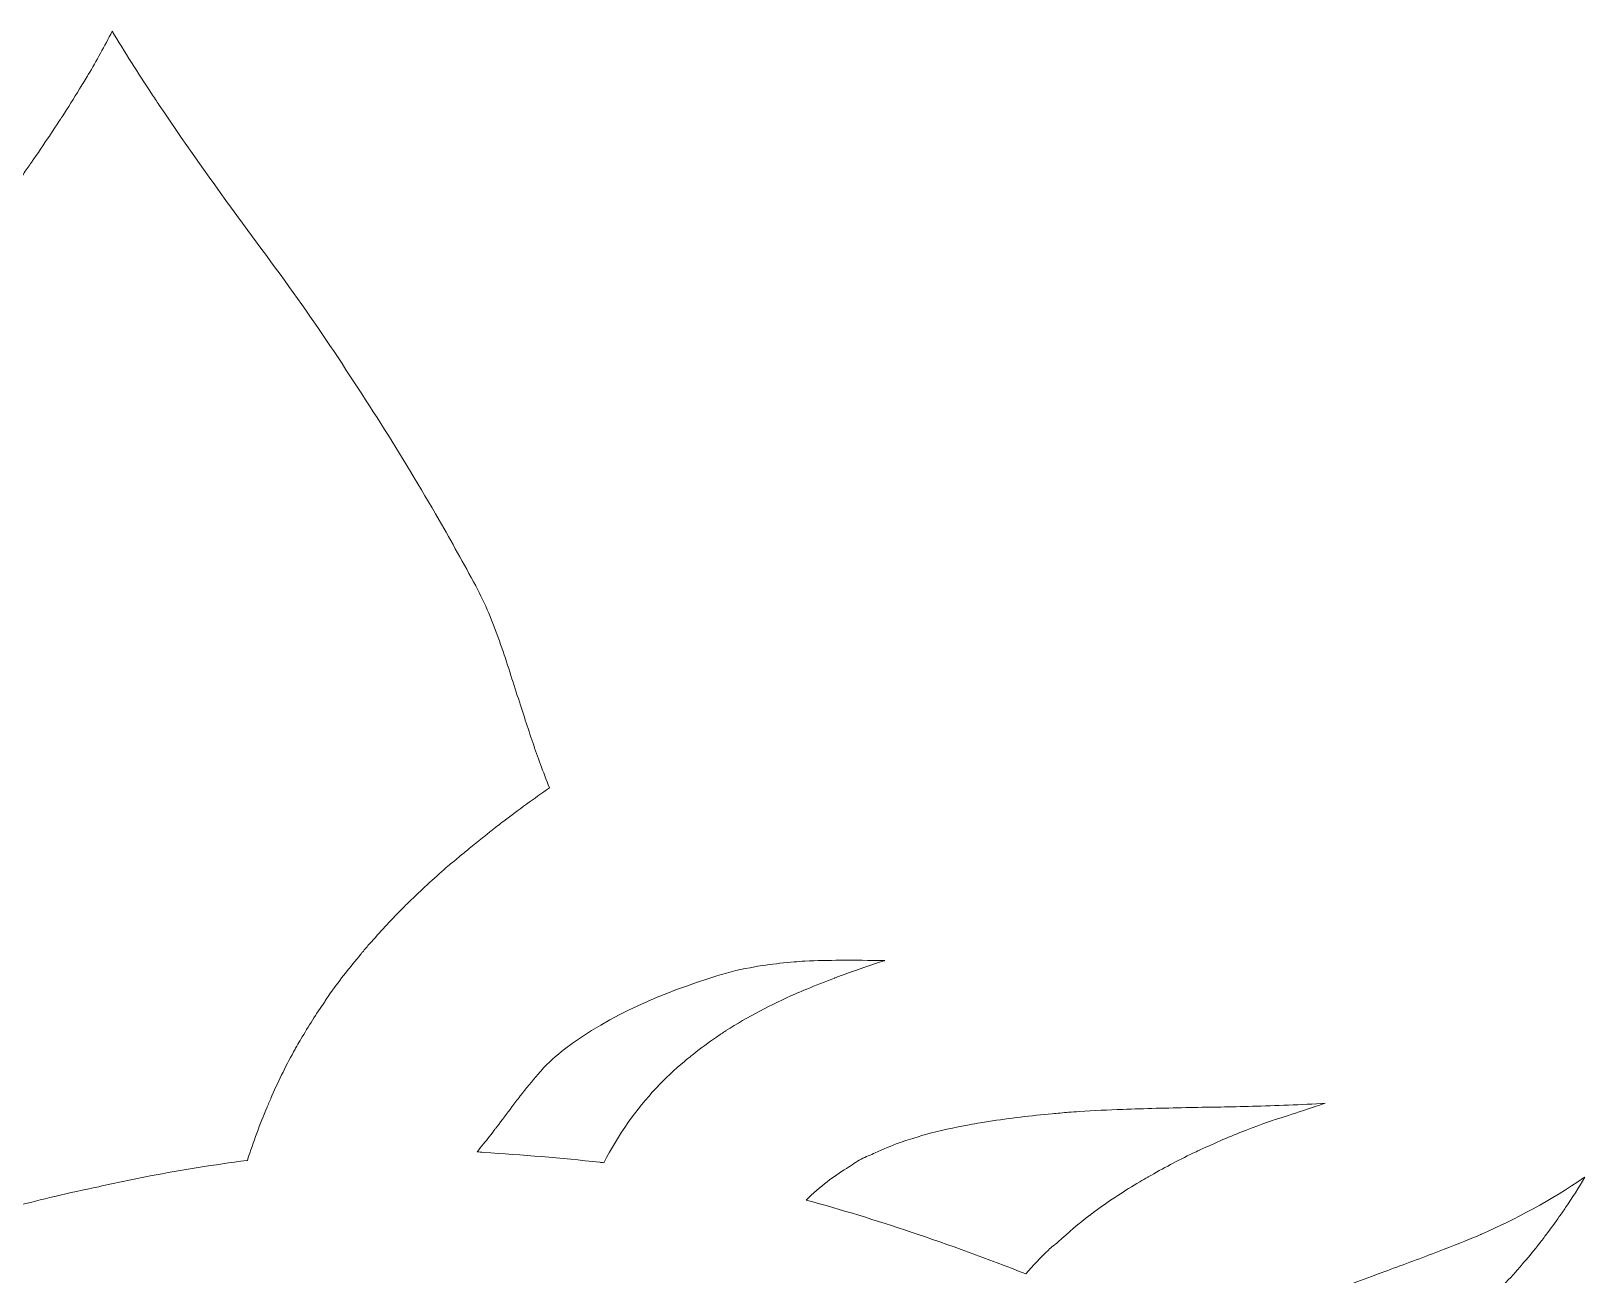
# Model space of a CAD drawing. Header units: millimetres. Extents: x -416 to 1516, y -417 to 43.
# Drawn here: x 1070.25 to 1085.88, y -91.29 to -78.79 of the extents above; entities that cross this region are included whole.
import ezdxf

# ---------------------------------------------------------------- set-up
doc = ezdxf.new("R2010")
doc.units = ezdxf.units.MM
doc.header["$MEASUREMENT"] = 0
doc.layers.add('Layer 2', color=7, linetype='Continuous')

msp = doc.modelspace()

# ---------------------------------------------------------------- linework, layer by layer
at = {"layer": 'Layer 2', "lineweight": 0}
for points, knots in [([(1068.794, -82.605), (1068.818, -82.543), (1068.837, -82.495), (1068.854, -82.452), (1068.916, -82.302), (1068.983, -82.16), (1069.052, -82.02), (1069.112, -81.9), (1069.174, -81.783), (1069.238, -81.669), (1069.311, -81.538), (1069.385, -81.409), (1069.462, -81.284), (1069.463, -81.284), (1069.463, -81.283), (1069.463, -81.283), (1069.571, -81.108), (1069.682, -80.939), (1069.795, -80.772), (1069.798, -80.767), (1069.801, -80.763), (1069.804, -80.759), (1069.915, -80.593), (1070.028, -80.431), (1070.14, -80.268), (1070.167, -80.23), (1070.193, -80.192), (1070.219, -80.154), (1070.222, -80.149), (1070.225, -80.145), (1070.229, -80.14), (1070.231, -80.137), (1070.232, -80.134), (1070.235, -80.132), (1070.24, -80.123), (1070.246, -80.115), (1070.251, -80.107), (1070.259, -80.095), (1070.268, -80.084), (1070.276, -80.072), (1070.336, -79.985), (1070.395, -79.897), (1070.454, -79.809), (1070.462, -79.797), (1070.47, -79.784), (1070.478, -79.772), (1070.482, -79.766), (1070.487, -79.759), (1070.491, -79.753), (1070.493, -79.75), (1070.495, -79.747), (1070.497, -79.744), (1070.511, -79.723), (1070.524, -79.702), (1070.538, -79.681), (1070.539, -79.68), (1070.539, -79.679), (1070.54, -79.678), (1070.541, -79.676), (1070.543, -79.674), (1070.544, -79.671), (1070.545, -79.67), (1070.546, -79.669), (1070.546, -79.669), (1070.549, -79.665), (1070.552, -79.66), (1070.554, -79.656), (1070.556, -79.654), (1070.558, -79.651), (1070.56, -79.648), (1070.62, -79.556), (1070.678, -79.462), (1070.736, -79.368), (1070.743, -79.356), (1070.75, -79.344), (1070.757, -79.332), (1070.761, -79.326), (1070.765, -79.32), (1070.768, -79.314), (1070.77, -79.312), (1070.77, -79.311), (1070.772, -79.309), (1070.785, -79.287), (1070.799, -79.265), (1070.812, -79.243), (1070.812, -79.243), (1070.812, -79.242), (1070.813, -79.242), (1070.814, -79.24), (1070.815, -79.238), (1070.816, -79.236), (1070.818, -79.232), (1070.821, -79.229), (1070.823, -79.225), (1070.906, -79.084), (1070.987, -78.939), (1071.064, -78.789), (1071.064, -78.788), (1071.064, -78.788), (1071.065, -78.787), (1071.065, -78.787), (1071.065, -78.787), (1071.065, -78.787), (1071.188, -78.997), (1071.322, -79.207), (1071.46, -79.416), (1071.485, -79.455), (1071.511, -79.492), (1071.537, -79.531), (1071.828, -79.966), (1072.137, -80.395), (1072.429, -80.793), (1072.676, -81.128), (1072.929, -81.467), (1073.131, -81.766), (1073.573, -82.418), (1073.975, -83.05), (1074.352, -83.704), (1074.478, -83.922), (1074.6, -84.142), (1074.721, -84.366), (1074.817, -84.545), (1074.892, -84.732), (1074.959, -84.919), (1075.025, -85.106), (1075.081, -85.291), (1075.139, -85.467), (1075.196, -85.643), (1075.244, -85.793), (1075.294, -85.941), (1075.344, -86.088), (1075.396, -86.232), (1075.463, -86.395), (1075.306, -86.505), (1075.153, -86.617), (1075.004, -86.73), (1074.96, -86.763), (1074.917, -86.797), (1074.873, -86.831), (1074.845, -86.853), (1074.818, -86.876), (1074.79, -86.899), (1074.744, -86.935), (1074.699, -86.971), (1074.655, -87.008), (1074.62, -87.036), (1074.585, -87.064), (1074.551, -87.092), (1074.508, -87.128), (1074.466, -87.163), (1074.424, -87.199), (1074.295, -87.312), (1074.17, -87.427), (1074.049, -87.545), (1074.049, -87.545), (1074.049, -87.545), (1074.049, -87.545), (1074.049, -87.545), (1074.048, -87.545), (1074.048, -87.545), (1074.039, -87.554), (1074.029, -87.563), (1074.019, -87.572), (1074.01, -87.581), (1074.002, -87.591), (1073.993, -87.6), (1073.882, -87.711), (1073.775, -87.827), (1073.672, -87.944), (1073.667, -87.95), (1073.661, -87.956), (1073.655, -87.962), (1073.631, -87.99), (1073.605, -88.019), (1073.581, -88.048), (1073.575, -88.055), (1073.569, -88.064), (1073.563, -88.071), (1073.458, -88.196), (1073.358, -88.323), (1073.263, -88.455), (1073.262, -88.456), (1073.261, -88.458), (1073.26, -88.459), (1073.243, -88.482), (1073.228, -88.506), (1073.212, -88.529), (1073.208, -88.535), (1073.205, -88.542), (1073.201, -88.548), (1073.117, -88.669), (1073.038, -88.795), (1072.962, -88.924), (1072.959, -88.929), (1072.956, -88.933), (1072.953, -88.938), (1072.939, -88.963), (1072.923, -88.988), (1072.909, -89.013), (1072.907, -89.017), (1072.906, -89.02), (1072.904, -89.023), (1072.82, -89.174), (1072.742, -89.331), (1072.67, -89.493), (1072.67, -89.494), (1072.67, -89.494), (1072.67, -89.495), (1072.654, -89.531), (1072.639, -89.568), (1072.623, -89.604), (1072.623, -89.605), (1072.623, -89.606), (1072.622, -89.607), (1072.551, -89.778), (1072.483, -89.954), (1072.425, -90.139), (1072.425, -90.14), (1072.425, -90.142), (1072.424, -90.143), (1072.422, -90.143), (1072.42, -90.143), (1072.418, -90.144), (1072.09, -90.186), (1071.768, -90.239), (1071.447, -90.298), (1071.447, -90.298), (1071.447, -90.298), (1071.447, -90.298), (1071.273, -90.33), (1071.1, -90.37), (1070.928, -90.407), (1070.78, -90.438), (1070.632, -90.469), (1070.486, -90.505), (1070.486, -90.505), (1070.485, -90.505), (1070.485, -90.505), (1070.356, -90.536), (1070.227, -90.568), (1070.098, -90.602), (1070.098, -90.602), (1070.098, -90.602), (1070.098, -90.602), (1069.892, -90.657), (1069.688, -90.718), (1069.484, -90.78), (1069.484, -90.78), (1069.484, -90.78), (1069.483, -90.781), (1069.308, -90.834), (1069.133, -90.89), (1068.959, -90.95), (1068.693, -91.039), (1068.428, -91.132), (1068.163, -91.237), (1068.105, -91.002), (1068.038, -90.778), (1067.966, -90.557), (1067.957, -90.529), (1067.947, -90.501), (1067.937, -90.473), (1067.755, -89.931), (1067.53, -89.423), (1067.269, -88.928), (1067.264, -88.918), (1067.259, -88.908), (1067.253, -88.898), (1067.162, -88.727), (1067.067, -88.556), (1066.968, -88.387), (1066.956, -88.366), (1066.944, -88.345), (1066.931, -88.324), (1066.838, -88.166), (1066.74, -88.008), (1066.64, -87.849), (1066.622, -87.821), (1066.605, -87.792), (1066.587, -87.764), (1066.472, -87.585), (1066.354, -87.406), (1066.232, -87.224), (1066.231, -87.223), (1066.23, -87.221), (1066.229, -87.22), (1066.804, -86.005), (1068.452, -83.49), (1068.794, -82.605)], [0, 0, 0, 0, 1, 1, 1, 2, 2, 2, 3, 3, 3, 4, 4, 4, 5, 5, 5, 6, 6, 6, 7, 7, 7, 8, 8, 8, 9, 9, 9, 10, 10, 10, 11, 11, 11, 12, 12, 12, 13, 13, 13, 14, 14, 14, 15, 15, 15, 16, 16, 16, 17, 17, 17, 18, 18, 18, 19, 19, 19, 20, 20, 20, 21, 21, 21, 22, 22, 22, 23, 23, 23, 24, 24, 24, 25, 25, 25, 26, 26, 26, 27, 27, 27, 28, 28, 28, 29, 29, 29, 30, 30, 30, 31, 31, 31, 32, 32, 32, 33, 33, 33, 34, 34, 34, 35, 35, 35, 36, 36, 36, 37, 37, 37, 38, 38, 38, 39, 39, 39, 40, 40, 40, 41, 41, 41, 42, 42, 42, 43, 43, 43, 44, 44, 44, 45, 45, 45, 46, 46, 46, 47, 47, 47, 48, 48, 48, 49, 49, 49, 50, 50, 50, 51, 51, 51, 52, 52, 52, 53, 53, 53, 54, 54, 54, 55, 55, 55, 56, 56, 56, 57, 57, 57, 58, 58, 58, 59, 59, 59, 60, 60, 60, 61, 61, 61, 62, 62, 62, 63, 63, 63, 64, 64, 64, 65, 65, 65, 66, 66, 66, 67, 67, 67, 68, 68, 68, 69, 69, 69, 70, 70, 70, 71, 71, 71, 72, 72, 72, 73, 73, 73, 74, 74, 74, 75, 75, 75, 76, 76, 76, 77, 77, 77, 78, 78, 78, 79, 79, 79, 80, 80, 80, 81, 81, 81, 82, 82, 82, 83, 83, 83, 84, 84, 84, 85, 85, 85, 86, 86, 86, 87, 87, 87, 88, 88, 88, 89, 89, 89, 90, 90, 90, 91, 91, 91, 92, 92, 92, 93, 93, 93, 94, 94, 94, 95, 95, 95, 96, 96, 96, 96]), ([(1077.147, -88.287), (1077.273, -88.246), (1077.4, -88.219), (1077.528, -88.196), (1077.564, -88.189), (1077.601, -88.185), (1077.637, -88.179), (1077.733, -88.165), (1077.829, -88.154), (1077.925, -88.147), (1077.96, -88.145), (1077.996, -88.141), (1078.032, -88.139), (1078.151, -88.133), (1078.27, -88.131), (1078.389, -88.13), (1078.535, -88.13), (1078.681, -88.131), (1078.829, -88.133), (1078.831, -88.133), (1078.833, -88.133), (1078.835, -88.133), (1078.833, -88.134), (1078.831, -88.134), (1078.83, -88.135), (1078.699, -88.177), (1078.571, -88.221), (1078.444, -88.266), (1078.444, -88.266), (1078.444, -88.267), (1078.444, -88.267), (1078.406, -88.28), (1078.369, -88.294), (1078.332, -88.308), (1078.331, -88.309), (1078.331, -88.309), (1078.33, -88.309), (1078.235, -88.345), (1078.142, -88.382), (1078.05, -88.42), (1078.05, -88.42), (1078.049, -88.421), (1078.049, -88.421), (1078.012, -88.436), (1077.974, -88.452), (1077.937, -88.468), (1077.691, -88.576), (1077.457, -88.698), (1077.237, -88.838), (1077.237, -88.838), (1077.237, -88.839), (1077.237, -88.839), (1077.205, -88.859), (1077.174, -88.881), (1077.143, -88.902), (1077.142, -88.902), (1077.142, -88.902), (1077.142, -88.903), (1077.063, -88.957), (1076.986, -89.014), (1076.911, -89.073), (1076.91, -89.074), (1076.91, -89.074), (1076.91, -89.074), (1076.88, -89.098), (1076.849, -89.122), (1076.82, -89.147), (1076.819, -89.147), (1076.819, -89.147), (1076.819, -89.147), (1076.722, -89.23), (1076.627, -89.317), (1076.539, -89.412), (1076.539, -89.412), (1076.538, -89.412), (1076.538, -89.412), (1076.537, -89.414), (1076.535, -89.415), (1076.534, -89.417), (1076.334, -89.632), (1076.157, -89.879), (1076.009, -90.167), (1075.999, -90.165), (1075.99, -90.165), (1075.98, -90.164), (1075.976, -90.163), (1075.972, -90.163), (1075.968, -90.162), (1075.578, -90.116), (1075.19, -90.088), (1074.798, -90.062), (1074.777, -90.06), (1074.756, -90.058), (1074.735, -90.057), (1074.756, -90.032), (1074.777, -90.003), (1074.798, -89.977), (1074.837, -89.929), (1074.876, -89.881), (1074.914, -89.83), (1074.92, -89.822), (1074.927, -89.815), (1074.933, -89.806), (1074.933, -89.806), (1074.933, -89.806), (1074.933, -89.806), (1074.983, -89.74), (1075.034, -89.672), (1075.085, -89.604), (1075.098, -89.587), (1075.111, -89.569), (1075.124, -89.552), (1075.139, -89.533), (1075.153, -89.514), (1075.168, -89.495), (1075.227, -89.419), (1075.287, -89.346), (1075.349, -89.276), (1075.358, -89.266), (1075.366, -89.254), (1075.375, -89.244), (1075.451, -89.161), (1075.53, -89.086), (1075.614, -89.024), (1076.094, -88.666), (1076.593, -88.462), (1077.147, -88.287)], [0, 0, 0, 0, 1, 1, 1, 2, 2, 2, 3, 3, 3, 4, 4, 4, 5, 5, 5, 6, 6, 6, 7, 7, 7, 8, 8, 8, 9, 9, 9, 10, 10, 10, 11, 11, 11, 12, 12, 12, 13, 13, 13, 14, 14, 14, 15, 15, 15, 16, 16, 16, 17, 17, 17, 18, 18, 18, 19, 19, 19, 20, 20, 20, 21, 21, 21, 22, 22, 22, 23, 23, 23, 24, 24, 24, 25, 25, 25, 26, 26, 26, 27, 27, 27, 28, 28, 28, 29, 29, 29, 30, 30, 30, 31, 31, 31, 32, 32, 32, 33, 33, 33, 34, 34, 34, 35, 35, 35, 36, 36, 36, 37, 37, 37, 38, 38, 38, 39, 39, 39, 40, 40, 40, 41, 41, 41, 42, 42, 42, 42]), ([(1079.161, -89.908), (1079.186, -89.901), (1079.21, -89.891), (1079.235, -89.884), (1079.386, -89.844), (1079.536, -89.813), (1079.685, -89.784), (1079.722, -89.777), (1079.758, -89.77), (1079.795, -89.764), (1079.823, -89.759), (1079.851, -89.756), (1079.879, -89.752), (1080.093, -89.717), (1080.307, -89.692), (1080.52, -89.674), (1080.574, -89.669), (1080.628, -89.663), (1080.682, -89.659), (1080.719, -89.656), (1080.756, -89.654), (1080.793, -89.651), (1080.938, -89.642), (1081.083, -89.635), (1081.229, -89.63), (1081.452, -89.621), (1081.677, -89.616), (1081.905, -89.611), (1082.118, -89.606), (1082.309, -89.606), (1082.534, -89.599), (1082.647, -89.595), (1082.771, -89.592), (1082.897, -89.587), (1082.897, -89.587), (1082.897, -89.587), (1082.897, -89.587), (1083.022, -89.582), (1083.149, -89.576), (1083.266, -89.567), (1083.22, -89.584), (1083.201, -89.589), (1083.161, -89.602), (1083.156, -89.604), (1083.153, -89.605), (1083.147, -89.607), (1082.847, -89.712), (1082.834, -89.699), (1082.464, -89.841), (1082.464, -89.841), (1082.464, -89.841), (1082.463, -89.842), (1082.315, -89.898), (1082.161, -89.966), (1082.005, -90.038), (1082.003, -90.039), (1082.002, -90.04), (1082.001, -90.04), (1081.979, -90.051), (1081.957, -90.06), (1081.935, -90.071), (1081.935, -90.071), (1081.935, -90.071), (1081.934, -90.071), (1081.784, -90.143), (1081.634, -90.223), (1081.484, -90.309), (1081.484, -90.309), (1081.483, -90.31), (1081.482, -90.31), (1081.455, -90.326), (1081.428, -90.341), (1081.401, -90.358), (1081.401, -90.358), (1081.4, -90.358), (1081.4, -90.358), (1081.25, -90.447), (1081.104, -90.542), (1080.962, -90.645), (1080.962, -90.645), (1080.962, -90.646), (1080.961, -90.646), (1080.94, -90.661), (1080.921, -90.677), (1080.9, -90.693), (1080.9, -90.693), (1080.9, -90.693), (1080.899, -90.693), (1080.786, -90.778), (1080.681, -90.87), (1080.578, -90.963), (1080.547, -90.991), (1080.511, -91.015), (1080.481, -91.044), (1080.481, -91.044), (1080.481, -91.044), (1080.481, -91.044), (1080.481, -91.044), (1080.481, -91.044), (1080.481, -91.044), (1080.4, -91.121), (1080.324, -91.202), (1080.253, -91.284), (1079.869, -91.132), (1079.485, -90.992), (1079.099, -90.863), (1078.751, -90.746), (1078.401, -90.638), (1078.045, -90.542), (1078.11, -90.474), (1078.183, -90.415), (1078.256, -90.357), (1078.319, -90.309), (1078.384, -90.265), (1078.451, -90.223), (1078.5, -90.192), (1078.547, -90.158), (1078.598, -90.13), (1078.644, -90.106), (1078.693, -90.088), (1078.74, -90.066), (1078.819, -90.03), (1078.899, -89.996), (1078.98, -89.966), (1079.04, -89.945), (1079.101, -89.925), (1079.161, -89.908)], [0, 0, 0, 0, 1, 1, 1, 2, 2, 2, 3, 3, 3, 4, 4, 4, 5, 5, 5, 6, 6, 6, 7, 7, 7, 8, 8, 8, 9, 9, 9, 10, 10, 10, 11, 11, 11, 12, 12, 12, 13, 13, 13, 14, 14, 14, 15, 15, 15, 16, 16, 16, 17, 17, 17, 18, 18, 18, 19, 19, 19, 20, 20, 20, 21, 21, 21, 22, 22, 22, 23, 23, 23, 24, 24, 24, 25, 25, 25, 26, 26, 26, 27, 27, 27, 28, 28, 28, 29, 29, 29, 30, 30, 30, 31, 31, 31, 32, 32, 32, 33, 33, 33, 34, 34, 34, 35, 35, 35, 36, 36, 36, 37, 37, 37, 38, 38, 38, 39, 39, 39, 40, 40, 40, 41, 41, 41, 42, 42, 42, 42]), ([(1083.884, -91.253), (1083.885, -91.252), (1083.886, -91.252), (1083.887, -91.252), (1084.06, -91.188), (1084.235, -91.124), (1084.412, -91.056), (1084.549, -91.004), (1084.687, -90.949), (1084.831, -90.887), (1084.833, -90.886), (1084.835, -90.885), (1084.837, -90.884), (1085.165, -90.741), (1085.552, -90.536), (1085.865, -90.319), (1085.869, -90.316), (1085.874, -90.314), (1085.878, -90.311), (1085.815, -90.418), (1085.75, -90.519), (1085.684, -90.618), (1085.663, -90.649), (1085.641, -90.678), (1085.62, -90.708), (1085.577, -90.77), (1085.533, -90.83), (1085.489, -90.889), (1085.484, -90.894), (1085.481, -90.9), (1085.476, -90.906), (1085.463, -90.923), (1085.45, -90.939), (1085.437, -90.956), (1085.426, -90.971), (1085.414, -90.986), (1085.403, -91), (1085.352, -91.064), (1085.3, -91.126), (1085.248, -91.187), (1085.242, -91.194), (1085.236, -91.201), (1085.23, -91.208), (1085.213, -91.227), (1085.197, -91.246), (1085.18, -91.265), (1085.116, -91.337), (1085.05, -91.407), (1084.982, -91.477), (1084.962, -91.498), (1084.942, -91.519), (1084.921, -91.54), (1084.833, -91.629), (1084.741, -91.718), (1084.645, -91.808), (1084.618, -91.832), (1084.592, -91.857), (1084.565, -91.881), (1084.461, -91.977), (1084.354, -92.073), (1084.241, -92.172), (1084.19, -92.216), (1084.127, -92.275), (1084.057, -92.344), (1084.056, -92.345), (1084.056, -92.346), (1084.055, -92.346), (1084.01, -92.391), (1083.962, -92.441), (1083.914, -92.492), (1083.912, -92.494), (1083.911, -92.495), (1083.91, -92.496), (1083.899, -92.508), (1083.888, -92.52), (1083.877, -92.532), (1083.876, -92.532), (1083.876, -92.533), (1083.876, -92.533), (1083.826, -92.587), (1083.777, -92.642), (1083.729, -92.698), (1083.729, -92.699), (1083.728, -92.7), (1083.727, -92.7), (1083.681, -92.755), (1083.639, -92.81), (1083.599, -92.864), (1083.598, -92.864), (1083.598, -92.865), (1083.598, -92.865), (1083.588, -92.878), (1083.579, -92.891), (1083.57, -92.904), (1083.57, -92.904), (1083.569, -92.905), (1083.569, -92.905), (1083.531, -92.959), (1083.496, -93.012), (1083.47, -93.06), (1083.322, -92.963), (1083.175, -92.869), (1083.028, -92.773), (1082.69, -92.554), (1082.351, -92.34), (1081.997, -92.142), (1082.081, -92.081), (1082.159, -92.03), (1082.24, -91.981), (1082.317, -91.935), (1082.395, -91.892), (1082.478, -91.847), (1082.504, -91.834), (1082.526, -91.82), (1082.553, -91.806), (1082.607, -91.778), (1082.662, -91.754), (1082.717, -91.728), (1083.093, -91.548), (1083.475, -91.403), (1083.884, -91.253)], [0, 0, 0, 0, 1, 1, 1, 2, 2, 2, 3, 3, 3, 4, 4, 4, 5, 5, 5, 6, 6, 6, 7, 7, 7, 8, 8, 8, 9, 9, 9, 10, 10, 10, 11, 11, 11, 12, 12, 12, 13, 13, 13, 14, 14, 14, 15, 15, 15, 16, 16, 16, 17, 17, 17, 18, 18, 18, 19, 19, 19, 20, 20, 20, 21, 21, 21, 22, 22, 22, 23, 23, 23, 24, 24, 24, 25, 25, 25, 26, 26, 26, 27, 27, 27, 28, 28, 28, 29, 29, 29, 30, 30, 30, 31, 31, 31, 32, 32, 32, 33, 33, 33, 34, 34, 34, 35, 35, 35, 36, 36, 36, 37, 37, 37, 38, 38, 38, 39, 39, 39, 40, 40, 40, 40])]:
    msp.add_open_spline(points, degree=3, knots=knots, dxfattribs=at)

doc.saveas('drawing.dxf')
